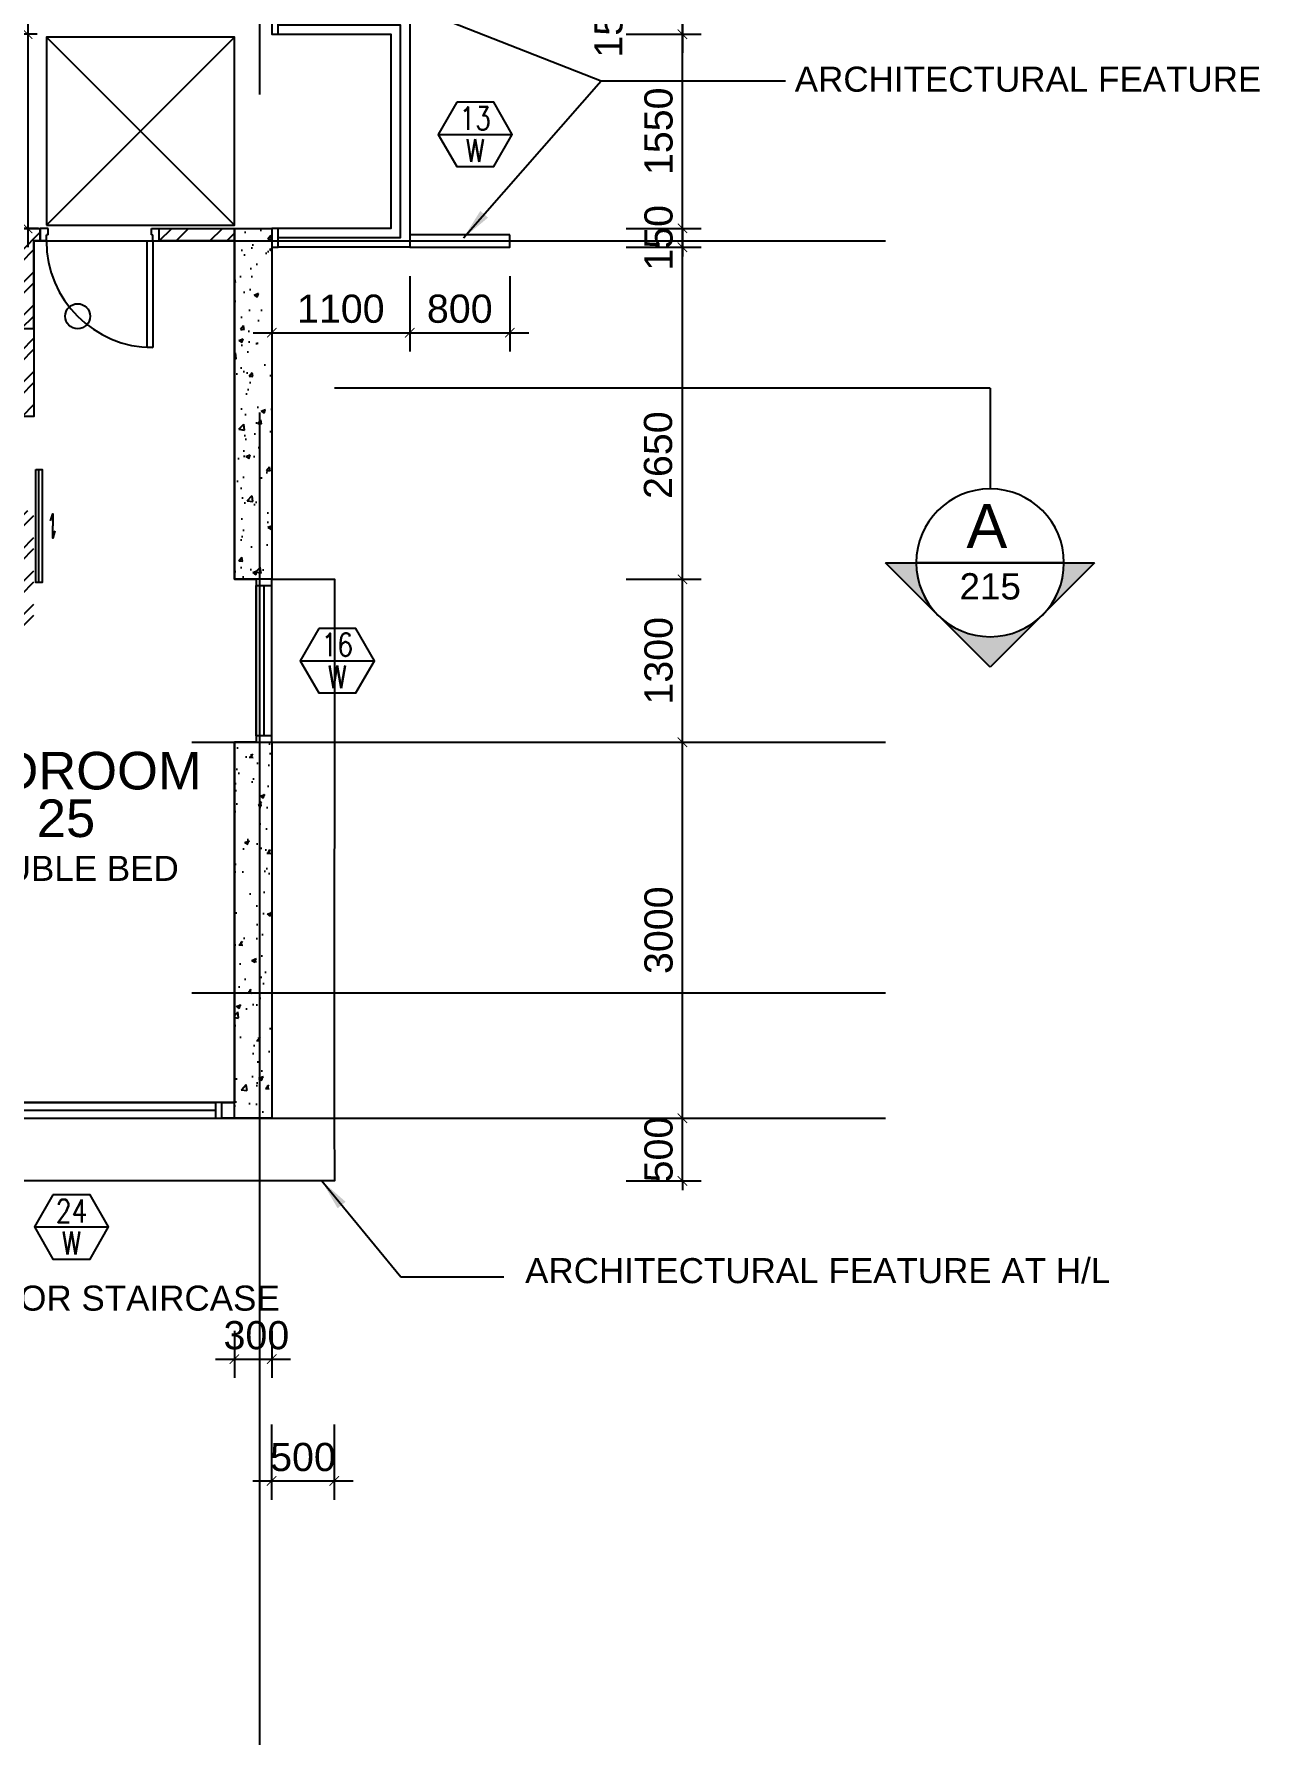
# Model space of a CAD drawing. Header units: millimetres. Extents: x 1500 to 71987, y 7230 to 49618.
# Drawn here: x 62202 to 71987, y 15000 to 28650 of the extents above; entities that cross this region are included whole.
import ezdxf
from ezdxf.enums import TextEntityAlignment as Align

# ---------------------------------------------------------------- set-up
doc = ezdxf.new("R2010")
doc.units = ezdxf.units.MM
doc.header["$MEASUREMENT"] = 0
doc.linetypes.add('CENTERX2', pattern=[101.6, 63.5, -12.7, 12.7, -12.7])
doc.layers.get('0').update_dxf_attribs({"color": 8})
doc.layers.get('Defpoints').update_dxf_attribs({"color": 8})
for name, color, linetype in [('Architectural Features', 8, 'Continuous'), ('arrow', 8, 'Continuous'), ('Door', 8, 'Continuous'), ('FSD', 8, 'Continuous'), ('GBP Dim', 8, 'Continuous'), ('GBP Text 200', 8, 'Continuous'), ('GBP Text 250', 8, 'Continuous'), ('GBP_MARKS', 8, 'Continuous'), ('grid', 8, 'CENTERX2'), ('hatch', 8, 'Continuous'), ('LP-Furn built-in 2', 8, 'Continuous'), ('RCP_text', 8, 'Continuous'), ('TEXT Ref', 8, 'Continuous'), ('WALL-NEW', 8, 'Continuous'), ('WALL-STRUCTURE', 8, 'Continuous'), ('WINDOW', 8, 'Continuous'), ('Window Mark', 8, 'Continuous'), ('WINDOW-MULLION', 8, 'Continuous'), ('zzz-room mix', 8, 'Continuous')]:
    doc.layers.add(name, color=color, linetype=linetype)
doc.styles.add('BH', font='arial.ttf')
doc.styles.add('ROMANS', font='romans.shx')
doc.dimstyles.new('200 GBP', dxfattribs={"dimscale": 1.5, "dimtxt": 150, "dimasz": 50, "dimexe": 100, "dimexo": 50, "dimgap": 50, "dimtad": 1, "dimdec": 0, "dimzin": 0, "dimdsep": 46, "dimtxsty": 'BH', "dimblk": 'ARCHTICK', "dimcen": 0.09, "dimdle": 100, "dimclrd": 9, "dimclre": 9, "dimclrt": 1, "dimadec": 0, "dimazin": 0, "dimtfac": 1, "dimtdec": 0, "dimtix": 1, "dimtmove": 2, "dimatfit": 3, "dimldrblk": 'ARCHTICK', "dimfxl": 300, "dimfxlon": 1, "dimtolj": 1, "dimtzin": 0, "dimarcsym": 0})
doc.dimstyles.get("Standard").update_dxf_attribs({"dimtxt": 0.18, "dimasz": 0.18, "dimexe": 0.18, "dimexo": 0.0625, "dimgap": 0.09, "dimtad": 0, "dimtih": 1, "dimtoh": 1, "dimdec": 4, "dimzin": 0, "dimdsep": 46, "dimtxsty": 'Standard', "dimcen": 0.09, "dimadec": 0, "dimazin": 0, "dimtfac": 1, "dimtdec": 4, "dimtofl": 0, "dimtmove": 0, "dimatfit": 3, "dimfxl": 1, "dimtolj": 1, "dimtzin": 0, "dimarcsym": 0})

# ---------------------------------------------------------------- blocks, each defined once
blk = doc.blocks.new('MISCWINDOWS')
blk.add_line((-4.04, 0), (4.04, 0))
blk.add_lwpolyline([(-2.02, 3.5), (-4.04, 0), (-2.02, -3.5), (2.02, -3.5), (4.04, 0), (2.02, 3.5)], close=True)
at = {"style": 'BH'}
for tag, p in [('MARK_NUMBER', (0, 1.75)), ('DWG_NUMBER', (0, -1.75))]:
    blk.add_attdef(tag, text='', height=2.5, dxfattribs=at).set_placement(p, align=Align.MIDDLE_CENTER)
blk = doc.blocks.new('A$C65CE4B9A')
at = {"layer": 'grid', "ltscale": 200}
for p, q in [((-5000, 10500), (-5000, -20450)), ((-66500, -8450), (0, -8450)), ((-66500, -12450), (0, -12450)), ((-66500, -14450), (0, -14450)), ((-66500, -15450), (0, -15450))]:
    blk.add_line(p, q, dxfattribs=at)
blk = doc.blocks.new('_ArchTick')
at = {"color": 0, "const_width": 0.1}
blk.add_lwpolyline([(0.5, 0.5), (-0.5, -0.5)], dxfattribs=at)
blk = doc.blocks.new('*D220')
at = {"layer": 'Defpoints', "color": 0, "transparency": 16777216}
for p in [(64599, 23000), (67378, 23000), (64599, 20000)]:
    blk.add_point(p, dxfattribs=at)
at = {"layer": 'GBP Dim', "color": 9, "lineweight": -2, "transparency": 16777216}
for p, q in [((67378, 19850), (67378, 23150)), ((66928, 23000), (67528, 23000)), ((66928, 20000), (67528, 20000))]:
    blk.add_line(p, q, dxfattribs=at)
at = {"layer": 'GBP Dim', "color": 9, "lineweight": -2, "transparency": 16777216, "xscale": 75, "yscale": 75, "zscale": 75}
for p, rotation in [((67378, 23000), 90), ((67378, 20000), 270)]:
    blk.add_blockref('_ArchTick', p, dxfattribs=dict(at, rotation=rotation))
at = {"layer": 'GBP Dim', "transparency": 16777216, "insert": (67188, 21500), "char_height": 225, "attachment_point": 5, "rotation": 90, "style": 'BH'}
blk.add_mtext('\\A1;3000', dxfattribs=at)
blk = doc.blocks.new('*D221')
at = {"layer": 'Defpoints', "color": 0, "transparency": 16777216}
for p in [(64600, 24300), (67378, 24300), (64599, 23000)]:
    blk.add_point(p, dxfattribs=at)
at = {"layer": 'GBP Dim', "color": 9, "lineweight": -2, "transparency": 16777216}
for p, q in [((67378, 22850), (67378, 24450)), ((66928, 24300), (67528, 24300)), ((66928, 23000), (67528, 23000))]:
    blk.add_line(p, q, dxfattribs=at)
at = {"layer": 'GBP Dim', "color": 9, "lineweight": -2, "transparency": 16777216, "xscale": 75, "yscale": 75, "zscale": 75}
for p, rotation in [((67378, 24300), 90), ((67378, 23000), 270)]:
    blk.add_blockref('_ArchTick', p, dxfattribs=dict(at, rotation=rotation))
at = {"layer": 'GBP Dim', "transparency": 16777216, "insert": (67188, 23650), "char_height": 225, "attachment_point": 5, "rotation": 90, "style": 'BH'}
blk.add_mtext('\\A1;1300', dxfattribs=at)
blk = doc.blocks.new('*D222')
at = {"layer": 'Defpoints', "color": 0, "transparency": 16777216}
for p in [(64600, 26950), (67378, 26950), (64600, 24300)]:
    blk.add_point(p, dxfattribs=at)
at = {"layer": 'GBP Dim', "color": 9, "lineweight": -2, "transparency": 16777216}
for p, q in [((67378, 24150), (67378, 27100)), ((66928, 26950), (67528, 26950)), ((66928, 24300), (67528, 24300))]:
    blk.add_line(p, q, dxfattribs=at)
at = {"layer": 'GBP Dim', "color": 9, "lineweight": -2, "transparency": 16777216, "xscale": 75, "yscale": 75, "zscale": 75}
for p, rotation in [((67378, 26950), 90), ((67378, 24300), 270)]:
    blk.add_blockref('_ArchTick', p, dxfattribs=dict(at, rotation=rotation))
at = {"layer": 'GBP Dim', "transparency": 16777216, "insert": (67184, 25291), "char_height": 225, "attachment_point": 5, "rotation": 90, "style": 'BH'}
blk.add_mtext('\\A1;2650', dxfattribs=at)
blk = doc.blocks.new('*D202')
at = {"layer": 'Defpoints', "color": 0, "transparency": 16777216}
for p in [(64600, 28650), (67378, 28650), (64614, 27100)]:
    blk.add_point(p, dxfattribs=at)
at = {"layer": 'GBP Dim', "color": 9, "lineweight": -2, "transparency": 16777216}
for p, q in [((67378, 26950), (67378, 28800)), ((66928, 28650), (67528, 28650)), ((66928, 27100), (67528, 27100))]:
    blk.add_line(p, q, dxfattribs=at)
at = {"layer": 'GBP Dim', "color": 9, "lineweight": -2, "transparency": 16777216, "xscale": 75, "yscale": 75, "zscale": 75}
for p, rotation in [((67378, 28650), 90), ((67378, 27100), 270)]:
    blk.add_blockref('_ArchTick', p, dxfattribs=dict(at, rotation=rotation))
at = {"layer": 'GBP Dim', "transparency": 16777216, "insert": (67188, 27875), "char_height": 225, "attachment_point": 5, "rotation": 90, "style": 'BH'}
blk.add_mtext('\\A1;1550', dxfattribs=at)
blk = doc.blocks.new('*D173')
at = {"layer": 'Defpoints', "color": 0, "transparency": 16777216}
for p in [(64100, 27000), (65200, 27000), (65200, 26268)]:
    blk.add_point(p, dxfattribs=at)
at = {"layer": 'GBP Dim', "color": 9, "lineweight": -2, "transparency": 16777216}
for p, q in [((64100, 26718), (64100, 26118)), ((65200, 26718), (65200, 26118)), ((63950, 26268), (65350, 26268))]:
    blk.add_line(p, q, dxfattribs=at)
at = {"layer": 'GBP Dim', "color": 9, "lineweight": -2, "transparency": 16777216, "xscale": 75, "yscale": 75, "zscale": 75, "rotation": 180}
blk.add_blockref('_ArchTick', (64100, 26268), dxfattribs=at)
at = {"layer": 'GBP Dim', "color": 9, "lineweight": -2, "transparency": 16777216, "xscale": 75, "yscale": 75, "zscale": 75}
blk.add_blockref('_ArchTick', (65200, 26268), dxfattribs=at)
at = {"layer": 'GBP Dim', "transparency": 16777216, "insert": (64650, 26458), "char_height": 225, "attachment_point": 5, "style": 'BH'}
blk.add_mtext('\\A1;1100', dxfattribs=at)
blk = doc.blocks.new('*D174')
at = {"layer": 'Defpoints', "color": 0, "transparency": 16777216}
for p in [(65200, 27000), (66000, 27000), (66000, 26268)]:
    blk.add_point(p, dxfattribs=at)
at = {"layer": 'GBP Dim', "color": 9, "lineweight": -2, "transparency": 16777216}
for p, q in [((65200, 26718), (65200, 26118)), ((66000, 26718), (66000, 26118)), ((65050, 26268), (66150, 26268))]:
    blk.add_line(p, q, dxfattribs=at)
at = {"layer": 'GBP Dim', "color": 9, "lineweight": -2, "transparency": 16777216, "xscale": 75, "yscale": 75, "zscale": 75, "rotation": 180}
blk.add_blockref('_ArchTick', (65200, 26268), dxfattribs=at)
at = {"layer": 'GBP Dim', "color": 9, "lineweight": -2, "transparency": 16777216, "xscale": 75, "yscale": 75, "zscale": 75}
blk.add_blockref('_ArchTick', (66000, 26268), dxfattribs=at)
at = {"layer": 'GBP Dim', "transparency": 16777216, "insert": (65600, 26458), "char_height": 225, "attachment_point": 5, "style": 'BH'}
blk.add_mtext('\\A1;800', dxfattribs=at)
blk = doc.blocks.new('*D177')
at = {"layer": 'Defpoints', "color": 0, "transparency": 16777216}
for p in [(65101, 20000), (67378, 20000), (65101, 19500)]:
    blk.add_point(p, dxfattribs=at)
at = {"layer": 'GBP Dim', "color": 9, "lineweight": -2, "transparency": 16777216}
for p, q in [((67378, 20000), (67378, 20075)), ((66928, 20000), (67528, 20000)), ((67378, 19500), (67378, 20000)), ((66928, 19500), (67528, 19500)), ((67378, 19500), (67378, 19425))]:
    blk.add_line(p, q, dxfattribs=at)
at = {"layer": 'GBP Dim', "color": 9, "lineweight": -2, "transparency": 16777216, "xscale": 75, "yscale": 75, "zscale": 75}
for p, rotation in [((67378, 20000), 270), ((67378, 19500), 90)]:
    blk.add_blockref('_ArchTick', p, dxfattribs=dict(at, rotation=rotation))
at = {"layer": 'GBP Dim', "transparency": 16777216, "insert": (67188, 19750), "char_height": 225, "attachment_point": 5, "rotation": 90, "style": 'BH'}
blk.add_mtext('\\A1;500', dxfattribs=at)
blk = doc.blocks.new('Door 850')
for p, q in [((38291, 34987), (38291, 35837)), ((38291, 35837), (38336, 35837)), ((38336, 35837), (38336, 34987)), ((38241, 34987), (38241, 34912)), ((38291, 34987), (38241, 34987)), ((38291, 34987), (38291, 34937)), ((38336, 34987), (38291, 34987)), ((39141, 34987), (39141, 34937)), ((39141, 34987), (39191, 34987)), ((39191, 34987), (39191, 34912)), ((38241, 34912), (38241, 34887)), ((38303, 34887), (38241, 34887)), ((38303, 34937), (38291, 34937)), ((38303, 34937), (38303, 34887)), ((39128, 34937), (39141, 34937)), ((39128, 34937), (39128, 34887)), ((39128, 34887), (39191, 34887)), ((39191, 34912), (39191, 34887))]:
    blk.add_line(p, q)
blk.add_arc((38291, 34987), 850, 360, 89.9977)
blk = doc.blocks.new('*D141')
at = {"layer": 'Defpoints', "color": 0, "transparency": 16777216}
for p in [(66731, 27100), (66731, 26950), (67378, 26950)]:
    blk.add_point(p, dxfattribs=at)
at = {"layer": 'GBP Dim', "color": 9, "lineweight": -2, "transparency": 16777216}
for p, q in [((67378, 27100), (67378, 27175)), ((66928, 27100), (67528, 27100)), ((67378, 27100), (67378, 26950)), ((66928, 26950), (67528, 26950)), ((67378, 26950), (67378, 26875))]:
    blk.add_line(p, q, dxfattribs=at)
at = {"layer": 'GBP Dim', "color": 9, "lineweight": -2, "transparency": 16777216, "xscale": 75, "yscale": 75, "zscale": 75}
for p, rotation in [((67378, 27100), 270), ((67378, 26950), 90)]:
    blk.add_blockref('_ArchTick', p, dxfattribs=dict(at, rotation=rotation))
at = {"layer": 'GBP Dim', "transparency": 16777216, "insert": (67188, 27025), "char_height": 225, "attachment_point": 5, "rotation": 90, "style": 'BH'}
blk.add_mtext('\\A1;150', dxfattribs=at)
blk = doc.blocks.new('*D100')
at = {"layer": 'Defpoints', "color": 0, "transparency": 16777216}
for p in [(62300, 28650), (62150, 27100), (62312, 27100)]:
    blk.add_point(p, dxfattribs=at)
at = {"layer": 'GBP Dim', "color": 9, "lineweight": -2, "transparency": 16777216}
for p, q in [((62150, 28800), (62150, 26950)), ((62225, 28650), (62000, 28650)), ((62237, 27100), (62000, 27100))]:
    blk.add_line(p, q, dxfattribs=at)
at = {"layer": 'GBP Dim', "color": 9, "lineweight": -2, "transparency": 16777216, "xscale": 75, "yscale": 75, "zscale": 75}
for p, rotation in [((62150, 28650), 90), ((62150, 27100), 270)]:
    blk.add_blockref('_ArchTick', p, dxfattribs=dict(at, rotation=rotation))
at = {"layer": 'GBP Dim', "transparency": 16777216, "insert": (61960, 27875), "char_height": 225, "attachment_point": 5, "rotation": 90, "style": 'BH'}
blk.add_mtext('\\A1;1550', dxfattribs=at)
blk = doc.blocks.new('*D97')
at = {"layer": 'Defpoints', "color": 0, "transparency": 16777216}
for p in [(66731, 28800), (66731, 28650), (67378, 28650)]:
    blk.add_point(p, dxfattribs=at)
at = {"layer": 'GBP Dim', "color": 9, "lineweight": -2, "transparency": 16777216}
for p, q in [((67378, 28950), (67378, 28500)), ((66928, 28800), (67528, 28800)), ((66928, 28650), (67528, 28650))]:
    blk.add_line(p, q, dxfattribs=at)
at = {"layer": 'GBP Dim', "color": 9, "lineweight": -2, "transparency": 16777216, "xscale": 75, "yscale": 75, "zscale": 75}
for p, rotation in [((67378, 28800), 90), ((67378, 28650), 270)]:
    blk.add_blockref('_ArchTick', p, dxfattribs=dict(at, rotation=rotation))
at = {"layer": 'GBP Dim', "transparency": 16777216, "insert": (66788, 28725), "char_height": 225, "attachment_point": 5, "rotation": 90, "style": 'BH'}
blk.add_mtext('\\A1;150', dxfattribs=at)
blk = doc.blocks.new('*D84')
at = {"layer": 'Defpoints', "color": 0, "transparency": 16777216}
for p in [(64099, 19126), (63800, 19105, 0), (64099, 18077)]:
    blk.add_point(p, dxfattribs=at)
at = {"layer": 'GBP Dim', "color": 9, "lineweight": -2, "transparency": 16777216}
for p, q in [((63800, 18302), (63800, 17927)), ((64099, 18302), (64099, 17927)), ((63650, 18077), (64249, 18077))]:
    blk.add_line(p, q, dxfattribs=at)
at = {"layer": 'GBP Dim', "color": 9, "lineweight": -2, "transparency": 16777216, "xscale": 75, "yscale": 75, "zscale": 75, "rotation": 180}
blk.add_blockref('_ArchTick', (63800, 18077), dxfattribs=at)
at = {"layer": 'GBP Dim', "color": 9, "lineweight": -2, "transparency": 16777216, "xscale": 75, "yscale": 75, "zscale": 75}
blk.add_blockref('_ArchTick', (64099, 18077), dxfattribs=at)
at = {"layer": 'GBP Dim', "transparency": 16777216, "insert": (63976, 18267), "char_height": 225, "attachment_point": 5, "style": 'BH'}
blk.add_mtext('\\A1;300', dxfattribs=at)
blk = doc.blocks.new('*D75')
at = {"layer": 'Defpoints', "color": 0, "transparency": 16777216}
for p in [(64098, 19028), (64598, 18528), (64598, 17105)]:
    blk.add_point(p, dxfattribs=at)
at = {"layer": 'GBP Dim', "color": 9, "lineweight": -2, "transparency": 16777216}
for p, q in [((64098, 17555), (64098, 16955)), ((64598, 17555), (64598, 16955)), ((63948, 17105), (64748, 17105))]:
    blk.add_line(p, q, dxfattribs=at)
at = {"layer": 'GBP Dim', "color": 9, "lineweight": -2, "transparency": 16777216, "xscale": 75, "yscale": 75, "zscale": 75, "rotation": 180}
blk.add_blockref('_ArchTick', (64098, 17105), dxfattribs=at)
at = {"layer": 'GBP Dim', "color": 9, "lineweight": -2, "transparency": 16777216, "xscale": 75, "yscale": 75, "zscale": 75}
blk.add_blockref('_ArchTick', (64598, 17105), dxfattribs=at)
at = {"layer": 'GBP Dim', "transparency": 16777216, "insert": (64348, 17295), "char_height": 225, "attachment_point": 5, "style": 'BH'}
blk.add_mtext('\\A1;500', dxfattribs=at)

msp = doc.modelspace()

# ---------------------------------------------------------------- hatches: boundary and pattern name
at = {"layer": 'GBP_MARKS'}
h = msp.add_hatch(color=256, dxfattribs=at)
edge = h.paths.add_edge_path(flags=16)
edge.add_line((70424.1, 24432.1), (69244.3, 24432.1))
edge.add_arc((69834.2, 24432.1), 589.9, 180, 360)
h.paths.add_polyline_path([(69000, 24432.1), (70668.4, 24432.1), (69834.2, 23597.9)])
at = {"layer": 'hatch'}
h = msp.add_hatch(dxfattribs=at)
h.set_pattern_fill('ANSI32', color=256, scale=500, style=0)
h.set_pattern_definition([(45, (60309.3, 10279.93), (-132.5825, 132.5825), []), (45, (60397.68, 10279.93), (-132.5825, 132.5825), [])])
edge = h.paths.add_edge_path()
edge.add_line((62050, 27100.2), (62250, 27100.2))
edge.add_line((62250, 27100.2), (62250, 27000.2))
edge.add_line((62250, 27000.2), (62200, 27000.2))
edge.add_line((62200, 27000.2), (62200, 25600.3))
edge.add_line((62200, 25600.3), (62100, 25600.3))
edge.add_line((62100, 25600.3), (62100, 26300.2))
edge.add_line((62100, 26300.2), (61125, 26300.2))
edge.add_line((61125, 26300.2), (61125, 26400.2))
edge.add_line((61125, 26400.2), (62100, 26400.2))
edge.add_line((62100, 26400.2), (62100, 27000.2))
edge.add_line((62100, 27000.2), (62050, 27000.2))
edge.add_line((62050, 27000.2), (62050, 27100.2))
edge = h.paths.add_edge_path()
edge.add_line((60425, 27000.1), (60425, 25800.1))
edge.add_line((60425, 25800.1), (60625, 25800.1))
edge.add_line((60625, 25800.1), (60625, 23820.1))
edge.add_line((60625, 23820.1), (58770, 23820.1))
edge.add_line((58770, 23820.1), (58770, 24900))
edge.add_line((58770, 24900), (58670, 24900))
edge.add_line((58670, 24900), (58670, 23720.1))
edge.add_line((58670, 23720.1), (61025, 23720.1))
edge.add_line((61025, 23720.1), (61025, 23770))
edge.add_line((61025, 23770), (61125, 23770))
edge.add_line((61125, 23770), (61125, 23850.1))
edge.add_line((61125, 23850.1), (62200, 23850.1))
edge.add_line((62200, 23850.1), (62200, 24850.2))
edge.add_line((62200, 24850.2), (62100, 24850.2))
edge.add_line((62100, 24850.2), (62100, 23950.1))
edge.add_line((62100, 23950.1), (60725, 23950.1))
edge.add_line((60725, 23950.1), (60725, 25800.1))
edge.add_line((60725, 25800.1), (61125, 25800.1))
edge.add_line((61125, 25800.1), (61125, 26100.2))
edge.add_line((61125, 26100.2), (61025, 26100.2))
edge.add_line((61025, 26100.2), (61025, 25900.1))
edge.add_line((61025, 25900.1), (60525, 25900.1))
edge.add_line((60525, 25900.1), (60525, 27100.1))
edge.add_line((60525, 27100.1), (58300, 27100.1))
edge.add_line((58300, 27100.1), (58300, 27000.1))
edge.add_line((58300, 27000.1), (58670, 27000.1))
edge.add_line((58670, 27000.1), (58670, 25850))
edge.add_line((58670, 25850), (58770, 25850))
edge.add_line((58770, 25850), (58770, 27000.1))
edge.add_line((58770, 27000.1), (60425, 27000.1))
h = msp.add_hatch(dxfattribs=at)
h.set_pattern_fill('ANSI32', color=256, scale=30, style=0)
h.set_pattern_definition([(45, (63200, 27000.17), (-202.06, 202.06), []), (45, (63334.7, 27000.17), (-202.06, 202.06), [])])
h.paths.add_polyline_path([(63800, 27000.2), (63200, 27000.2), (63200, 27100.2), (63800, 27100.2)])
h = msp.add_hatch(dxfattribs=at)
h.set_pattern_fill('AR-CONC', color=256, scale=50, style=0)
h.set_pattern_definition([(50, (-579051.98, 745630.23), (358.63009, -31.37607), [37.5, -412.5]), (355, (-579051.98, 745630.23), (-69.37567, 376.09607), [30, -330]), (100.4514, (-579022.1, 745627.62), (289.25469, 344.71977), [31.8701, -350.57106]), (46.1842, (-579052, 745730.23), (533.62052, -82.7595), [56.25, -618.75]), (96.6356, (-579007.5, 745723.34), (467.33135, 487.05894), [47.80514, -525.8565]), (351.1842, (-579052, 745730.23), (467.33097, 487.0593), [45, -495]), (21, (-579001.98, 745705.23), (298.45353, -201.309445), [37.5, -412.5]), (326, (-579001.98, 745705.23), (121.65767, 362.57502), [30, -330]), (71.4514, (-578977.1, 745688.46), (420.11131, 161.26525), [31.8701, -350.57106]), (37.5, (-579051.98, 745630.23), (6.079928, 166.446927), [0, -326, 0, -335, 0, -331.25]), (7.5, (-579051.98, 745630.23), (131.53477, 197.205856), [0, -191, 0, -318.5, 0, -126.25]), (327.5, (-579163.48, 745630.23), (266.911218, -11.277436), [0, -125, 0, -390, 0, -517.5]), (317.5, (-579213.48, 745630.23), (291.593085, 50.05249), [0, -162.5, 0, -259, 0, -367.5])])
h.paths.add_polyline_path([(64100, 24300), (63800, 24300), (63800.1, 27100), (64100, 27100)])
h = msp.add_hatch(dxfattribs=at)
h.set_pattern_fill('AR-CONC', color=256, scale=2, style=0)
h.set_pattern_definition([(50, (-576161.28, 762350.3), (364.36934, -31.87817), [38.1, -419.1]), (355, (-576161.28, 762350.3), (-70.48565, 382.11329), [30.48, -335.28]), (100.451, (-576130.9, 762347.65), (293.885, 350.23338), [32.38, -356.18]), (46.1842, (-576161.3, 762451.9), (542.15808, -84.08466), [57.15, -628.65]), (96.6356, (-576116.1, 762444.9), (474.80847, 494.8511), [48.57, -534.27]), (351.184, (-576161.3, 762451.9), (474.8092, 494.85024), [45.72, -502.92]), (21, (-576110.48, 762426.5), (303.22976, -204.53104), [38.1, -419.1]), (326, (-576110.48, 762426.5), (123.60406, 368.37593), [30.48, -335.28]), (71.4514, (-576085.2, 762409.46), (426.83298, 163.84572), [32.38, -356.18]), (37.5, (-576161.28, 762350.3), (6.177207, 169.110078), [0, -331.216, 0, -340.36, 0, -336.55]), (7.5, (-576161.28, 762350.3), (133.639325, 200.36115), [0, -194.056, 0, -323.596, 0, -128.27]), (327.5, (-576274.56, 762350.3), (271.18119, -11.457488), [0, -127, 0, -396.24, 0, -525.78]), (317.5, (-576325.36, 762350.3), (296.25836, 50.85298), [0, -165.1, 0, -263.144, 0, -373.38])])
h.paths.add_polyline_path([(63800, 20000), (63800, 23000), (64099.2, 23000), (64099.2, 20000), (63800, 20000)])
at = {"layer": 'RCP_text'}
h = msp.add_hatch(color=256, dxfattribs=at)
edge = h.paths.add_edge_path(flags=16)
edge.add_line((70424.1, 24432.2), (69244.3, 24432.2))
edge.add_arc((69834.2, 24432.2), 589.9, 180, 360)
h.paths.add_polyline_path([(69000, 24432.2), (70668.4, 24432.2), (69834.2, 23598)])
h = msp.add_hatch(color=256, dxfattribs=at)
edge = h.paths.add_edge_path(flags=16)
edge.add_line((70424.1, 24432.1), (69244.3, 24432.1))
edge.add_arc((69834.2, 24432.1), 589.9, 180, 360)
h.paths.add_polyline_path([(69000, 24432.1), (70668.4, 24432.1), (69834.2, 23597.9)])

# ---------------------------------------------------------------- linework, layer by layer
at = {"layer": 'Architectural Features', "ltscale": 10}
for p, q in [((62300, 28625), (63800, 27125)), ((62300, 27125), (63800, 28625))]:
    msp.add_line(p, q, dxfattribs=at)
msp.add_lwpolyline([(62300, 27125), (63800, 27125), (63800, 28625), (62300, 28625)], close=True, dxfattribs=at)
at = {"layer": 'Architectural Features', "ltscale": 50}
msp.add_lwpolyline([(64100, 24300), (64599.1, 24300), (64598.1, 20000), (64599.1, 19500), (64600.1, 19500), (52025.9, 19500)], dxfattribs=at)
at = {"layer": 'FSD'}
msp.add_circle((62548.9, 26399.1), 100, dxfattribs=at)
at = {"layer": 'GBP_MARKS', "ltscale": 50}
msp.add_line((69834.2, 25826.1), (64600, 25826.1), dxfattribs=at)
at = {"layer": 'GBP_MARKS'}
for p, q in [((69834.2, 25826.2), (69834.2, 25021.9)), ((69834.2, 23597.9), (69000, 24432.1)), ((69000, 24432.1), (70668.4, 24432.1)), ((70424.1, 24432.1), (69244.3, 24432.1)), ((70668.4, 24432.1), (69834.2, 23597.9))]:
    msp.add_line(p, q, dxfattribs=at)
for start, end in [(0, 180), (180, 0)]:
    msp.add_arc((69834.2, 24432.1), 589.9, start, end, dxfattribs=at)
at = {"layer": 'LP-Furn built-in 2'}
msp.add_lwpolyline([(62215, 25175.3), (62265, 25175.3), (62265, 24275.3), (62215, 24275.3)], close=True, dxfattribs=at)
for points in [[(62240, 24275.3), (62240, 25175.3)], [(62332.6, 24766.1), (62349.9, 24823.7), (62349.9, 24726.4)], [(62367.1, 24686.7), (62349.9, 24629.1), (62349.9, 24726.4)]]:
    msp.add_lwpolyline(points, dxfattribs=at)
at = {"layer": 'RCP_text'}
for p, q in [((69834.2, 23598), (69000, 24432.2)), ((69000, 24432.2), (70668.4, 24432.2)), ((69834.2, 23597.9), (69000, 24432.1)), ((69000, 24432.1), (70668.4, 24432.1)), ((70424.1, 24432.2), (69244.3, 24432.2)), ((70424.1, 24432.1), (69244.3, 24432.1)), ((70668.4, 24432.2), (69834.2, 23598)), ((70668.4, 24432.1), (69834.2, 23597.9))]:
    msp.add_line(p, q, dxfattribs=at)
for centre, start, end in [((69834.2, 24432.2), 0, 180), ((69834.2, 24432.1), 0, 180), ((69834.2, 24432.2), 180, 0), ((69834.2, 24432.1), 180, 0)]:
    msp.add_arc(centre, 589.9, start, end, dxfattribs=at)
at = {"layer": 'WALL-NEW'}
for points in [[(62050, 27100.2), (62250, 27100.2), (62250, 27000.2), (62200, 27000.2), (62200, 25600.3), (62100, 25600.3), (62100, 26300.2), (61125, 26300.2), (61125, 26400.2), (62100, 26400.2), (62100, 27000.2), (62050, 27000.2), (62050, 27100.2)], [(63200, 27100), (63800, 27100), (63800, 27000), (63200, 27000), (63200, 27100)], [(63800, 20000), (63800, 20000), (63700, 20000), (63700, 20125), (63800, 20125), (63800, 20125)]]:
    msp.add_lwpolyline(points, dxfattribs=at)
msp.add_lwpolyline([(66000, 27049.9), (65200, 27049.9), (65200, 26949.9), (66000, 26949.9)], close=True, dxfattribs=at)
at = {"layer": 'WALL-STRUCTURE'}
msp.add_lwpolyline([(64100, 24300), (63800, 24300), (63800.1, 27100), (64100, 27100)], close=True, dxfattribs=at)
msp.add_lwpolyline([(63800, 20000), (63800, 23000), (64099.2, 23000), (64099.2, 20000), (63800, 20000), (63800, 20000)], dxfattribs=at)
at = {"layer": 'WINDOW'}
for points in [[(64100, 28799.9), (64100, 28650), (64150, 28649.8), (64150, 28799.9)], [(64100, 27099.8), (64100, 26949.9), (64150, 26949.9), (64150, 27099.8)], [(64099.2, 24300), (63974.2, 24300), (63974.2, 24250), (64099.2, 24250)], [(64099.2, 23050), (63974.2, 23050), (63974.2, 23000), (64099.2, 23000)]]:
    msp.add_lwpolyline(points, close=True, dxfattribs=at)
for points in [[(64150, 28799.9), (65200, 28799.9), (65200, 26949.9), (64150, 26949.9)], [(64150, 28724.9), (65125, 28724.9), (65125, 27024.9), (64150, 27024.9)], [(64150, 28649.8), (65050, 28649.8), (65050, 27099.8), (64150, 27099.8)], [(63974.2, 23050), (63974.2, 24250)], [(64036.7, 24250), (64036.7, 23050)], [(64099.2, 23050), (64099.2, 24250)], [(61275, 20125), (63650, 20125)], [(63650, 20062.5), (61275, 20062.5)], [(61275, 20000), (63650, 20000)]]:
    msp.add_lwpolyline(points, dxfattribs=at)
at = {"layer": 'WINDOW-MULLION', "ltscale": 100}
msp.add_lwpolyline([(63700, 20000), (63700, 20125), (63650, 20125), (63650, 20000)], close=True, dxfattribs=at)
at = {"layer": 'zzz-room mix'}
msp.add_lwpolyline([(63974.2, 23000), (63800, 23000), (63800, 20125), (61125, 20125), (61125, 21000), (57875, 21000), (57875, 20125), (55100, 20125), (55100, 24300), (57300, 24300), (57300, 26999.9), (60425, 27000.1), (60425, 25800.1), (61125, 25800.2), (61125, 26300.2), (62100, 26300.2), (62200, 26300.2), (62200, 27000), (63800.1, 27000), (63800, 24300), (63974.2, 24300), (63974.2, 23000)], dxfattribs=at)

# ---------------------------------------------------------------- block references
at = {"layer": 'Door', "rotation": 180.0000416214653}
msp.add_blockref('Door 850', (101440.5, 61986.8), dxfattribs=at)
at = {"layer": 'TEXT Ref'}
msp.add_blockref('A$C65CE4B9A', (69000, 35450), dxfattribs=at)
at = {"layer": 'Window Mark'}
ref = msp.add_blockref('MISCWINDOWS', (65723.1, 27850.1), dxfattribs=dict(at, xscale=73.25, yscale=73.25, zscale=73.25))
ref.add_attrib('MARK_NUMBER', '13', dxfattribs={"layer": '0', "height": 183.12, "style": 'ROMANS', "width": 0.8}).set_placement((65723.1, 27978.3), align=Align.MIDDLE_CENTER)
ref.add_attrib('DWG_NUMBER', 'W', dxfattribs={"layer": '0', "height": 183.1, "style": 'ROMANS', "width": 0.8}).set_placement((65723.1, 27721.9), align=Align.MIDDLE_CENTER)
ref = msp.add_blockref('MISCWINDOWS', (64622.3, 23650.1), dxfattribs=dict(at, xscale=73.25, yscale=73.25, zscale=73.25))
ref.add_attrib('MARK_NUMBER', '16', dxfattribs={"layer": '0', "height": 183.12, "style": 'ROMANS', "width": 0.8}).set_placement((64622.3, 23778.3), align=Align.MIDDLE_CENTER)
ref.add_attrib('DWG_NUMBER', 'W', dxfattribs={"layer": '0', "height": 183.1, "style": 'ROMANS', "width": 0.8}).set_placement((64622.3, 23521.9), align=Align.MIDDLE_CENTER)
ref = msp.add_blockref('MISCWINDOWS', (62500, 19132.1), dxfattribs=dict(at, xscale=73.25, yscale=73.25, zscale=73.25))
ref.add_attrib('MARK_NUMBER', '24', dxfattribs={"layer": '0', "height": 183.12, "style": 'ROMANS', "width": 0.8}).set_placement((62500, 19260.3), align=Align.MIDDLE_CENTER)
ref.add_attrib('DWG_NUMBER', 'W', dxfattribs={"layer": '0', "height": 183.1, "style": 'ROMANS', "width": 0.8}).set_placement((62500, 19003.9), align=Align.MIDDLE_CENTER)

# ---------------------------------------------------------------- texts
at = {"layer": 'GBP Text 200', "style": 'BH'}
for s, p in [('ARCHITECTURAL FEATURE', (68274.3, 28191)), ('ARCHITECTURAL FEATURE AT H/L', (66121.4, 18683.6))]:
    msp.add_text(s, height=200, dxfattribs=at).set_placement(p)
msp.add_text('DOUBLE BED', height=200, dxfattribs=at).set_placement((62456, 21893.5), align=Align.CENTER)
at = {"layer": 'GBP Text 200', "insert": (56401.1, 18664.2), "char_height": 200, "width": 8668.13, "attachment_point": 1, "style": 'BH'}
msp.add_mtext('-/120/120  MIN. F.R.R. FIRE PROTECTION FOR STAIRCASE', dxfattribs=at)
at = {"layer": 'GBP Text 250', "style": 'BH'}
for s, p in [('BEDROOM', (62456, 22623.4)), ('25', (62456, 22243.5))]:
    msp.add_text(s, height=300, dxfattribs=at).set_placement(p, align=Align.CENTER)
at = {"layer": 'GBP_MARKS', "width": 888.004, "attachment_point": 2, "style": 'BH'}
for s, insert, char_height in [('A', (69808.3, 24900.5), 350), ('\\P{\\H0.84x;215}', (69834.9, 24765.9), 250)]:
    msp.add_mtext(s, dxfattribs=dict(at, insert=insert, char_height=char_height))

# ---------------------------------------------------------------- dimensions: what is measured, and where the dimension line sits
at = {"layer": 'GBP Dim'}
for base, p1, p2, override, picture, middle in [((67378, 28649.8), (66731.4, 28799.9), (66731.4, 28649.8), {"dimclrt": 256}, '*D97', (66788.1, 28724.9)), ((67378, 26949.9), (64600, 24300.1), (64600, 26949.9), {"dimclrt": 256, "dimfxl": 300, "dimfxlon": 1}, '*D222', (67183.6, 25291.1))]:
    dim = msp.add_linear_dim(base=base, p1=p1, p2=p2, angle=90, dimstyle='200 GBP', override=override, dxfattribs=at)
    dim.commit()
    dim.dimension.update_dxf_attribs({"geometry": picture, "text_midpoint": middle, "dimtype": 160})
for base, p1, p2, override, picture, middle in [((62150, 27100.2), (62300, 28650), (62312.5, 27100.2), {"dimclrt": 256}, '*D100', (61960.1, 27875.1)), ((67378, 28649.8), (64613.8, 27099.8), (64600, 28649.8), {"dimclrt": 256}, '*D202', (67188.2, 27874.8)), ((67378, 26950), (66730.5, 27099.8), (66731.4, 26950), {"dimclrt": 256}, '*D141', (67188.1, 27024.9)), ((67378, 24300.1), (64599.2, 23000), (64600, 24300.1), {"dimclrt": 256, "dimfxl": 300, "dimfxlon": 1}, '*D221', (67188.1, 23650)), ((67378, 23000), (64599.2, 20000.1), (64599.2, 23000), {"dimclrt": 256, "dimfxl": 300, "dimfxlon": 1}, '*D220', (67188.1, 21500)), ((67378, 20000), (65101.1, 19500), (65101.1, 20000), {"dimclrt": 256}, '*D177', (67188.2, 19750))]:
    dim = msp.add_linear_dim(base=base, p1=p1, p2=p2, angle=90, dimstyle='200 GBP', override=override, dxfattribs=at)
    dim.commit()
    dim.dimension.update_dxf_attribs({"geometry": picture, "text_midpoint": middle})
for base, p1, p2, picture, middle in [((65200, 26268.4), (64100, 27000), (65200, 27000), '*D173', (64650, 26458.3)), ((66000, 26268.4), (65200, 27000), (66000, 27000), '*D174', (65600, 26458.3))]:
    dim = msp.add_linear_dim(base=base, p1=p1, p2=p2, dimstyle='200 GBP', override={"dimclrt": 256}, dxfattribs=at)
    dim.commit()
    dim.dimension.update_dxf_attribs({"geometry": picture, "text_midpoint": middle})
for base, p1, p2, override, picture, middle in [((64099.2, 18077), (63800, 19105.3, 0), (64099.2, 19126.3), {"dimrnd": 5, "dimclrt": 256, "dimfxl": 150}, '*D84', (63976.2, 18266.9)), ((64598.1, 17105.1), (64098.2, 19027.8), (64598.1, 18527.8), {"dimclrt": 256}, '*D75', (64348.1, 17295))]:
    dim = msp.add_linear_dim(base=base, p1=p1, p2=p2, dimstyle='200 GBP', override=override, dxfattribs=at)
    dim.commit()
    dim.dimension.update_dxf_attribs({"geometry": picture, "text_midpoint": middle, "dimtype": 160})

# ---------------------------------------------------------------- leaders
at = {"layer": 'arrow'}
for points in [[(65200, 28875), (66728, 28278.6), (68201.4, 28278.6)], [(65630, 27025), (66728, 28278.6), (68201.4, 28278.6)], [(64497.3, 19500), (65130.3, 18733.3), (65950.6, 18733.3)]]:
    msp.add_leader(points, dimstyle='Standard', override={"dimscale": 2, "dimtxt": 200, "dimasz": 125, "dimexe": 166.67, "dimexo": 100, "dimgap": 100, "dimtih": 0, "dimtoh": 0, "dimdec": 0, "dimrnd": 5.001, "dimtxsty": 'BH', "dimdle": 166.666667, "dimclrd": 9, "dimclre": 9, "dimclrt": 1, "dimtdec": 0, "dimtix": 1, "dimtofl": 1, "dimtmove": 2, "dimfxl": 50}, dxfattribs=at)

doc.saveas('drawing.dxf')
